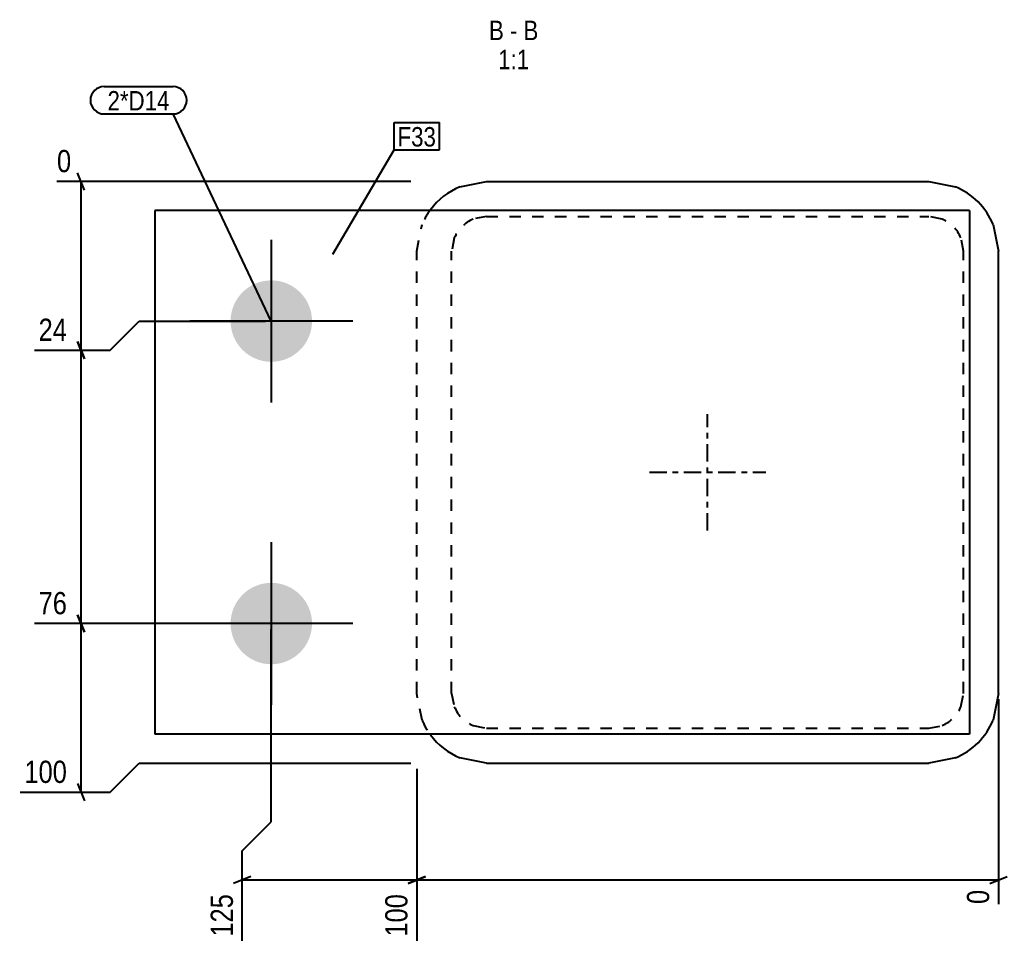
# Model space of a CAD drawing. Header units: millimetres. Extents: x 2 to 23428, y 2 to 783.
# Drawn here: x 2.3 to 172.1, y 2.3 to 160.8 of the extents above; entities that cross this region are included whole.
import ezdxf

# ---------------------------------------------------------------- set-up
doc = ezdxf.new("R2010")
doc.units = ezdxf.units.MM
doc.linetypes.add('DXK_LINE_DOT2', pattern=[3.9198, 1.9599, -1.9599])
doc.linetypes.add('DXK_LINE_DOT3', pattern=[5.9187, 2.979, -0.9799, 0.9799, -0.9799])
for name, color, linetype in [('MÅLSÆTNING', 7, 'Continuous'), ('STÅL', 7, 'Continuous'), ('TEKST', 7, 'Continuous')]:
    doc.layers.add(name, color=color, linetype=linetype)
doc.styles.add('Arial Narrow', font='ARIALN.TTF', dxfattribs={"height": 0.2})

msp = doc.modelspace()

# ---------------------------------------------------------------- hatches: boundary and pattern name
at = {"layer": 'STÅL', "linetype": 'Continuous'}
for points in [[(45.57, 101.95, -1), (45.57, 115.95, -1)], [(45.57, 49.95, -1), (45.57, 63.95, -1)]]:
    msp.add_hatch(color=96, dxfattribs=at).paths.add_polyline_path(points)

# ---------------------------------------------------------------- linework, layer by layer
at = {"layer": 'MÅLSÆTNING', "color": 7, "linetype": 'Continuous'}
for p, q in [((13.47, 131.45), (12.27, 134.45)), ((69.57, 132.95), (8.73, 132.95)), ((12.87, 103.95), (12.87, 132.95)), ((17.87, 103.95), (22.87, 108.95)), ((17.87, 103.95), (22.87, 108.95)), ((22.87, 108.95), (44.57, 108.95)), ((22.87, 108.95), (44.57, 108.95)), ((12.27, 105.45), (13.47, 102.45)), ((13.47, 102.45), (12.27, 105.45)), ((4.84, 103.95), (17.87, 103.95)), ((4.84, 103.95), (17.87, 103.95)), ((12.87, 56.95), (12.87, 103.95)), ((12.27, 58.45), (13.47, 55.45)), ((13.47, 55.45), (12.27, 58.45)), ((44.57, 56.95), (4.84, 56.95)), ((44.57, 56.95), (4.84, 56.95)), ((12.87, 27.95), (12.87, 56.95)), ((45.57, 22.87), (45.57, 55.95)), ((170.57, 43.95), (170.57, 8.73)), ((17.87, 27.95), (22.87, 32.95)), ((22.87, 32.95), (69.57, 32.95)), ((70.57, 31.95), (70.57, 2.4)), ((12.27, 29.45), (13.47, 26.45)), ((2.4, 27.95), (17.87, 27.95)), ((40.57, 17.87), (45.57, 22.87)), ((40.57, 2.4), (40.57, 17.87)), ((42.07, 13.47), (39.07, 12.27)), ((40.57, 12.87), (70.57, 12.87)), ((69.07, 12.27), (72.07, 13.47)), ((72.07, 13.47), (69.07, 12.27)), ((70.57, 12.87), (170.57, 12.87)), ((169.07, 12.27), (172.07, 13.47))]:
    msp.add_line(p, q, dxfattribs=at)
at = {"layer": 'STÅL', "color": 2, "linetype": 'Continuous'}
for p, q in [((77.98, 132.04), (82.57, 132.95)), ((82.57, 132.95), (158.57, 132.95)), ((158.57, 132.95), (163.17, 132.04)), ((165.57, 127.95), (25.57, 127.95)), ((25.57, 127.95), (25.57, 37.95)), ((165.57, 127.95), (165.57, 37.95)), ((169.66, 125.54), (170.57, 120.95)), ((170.57, 44.95), (170.57, 120.95)), ((170.57, 44.95), (169.66, 40.36)), ((165.57, 37.95), (25.57, 37.95)), ((82.57, 32.95), (77.98, 33.86)), ((82.57, 32.95), (158.57, 32.95)), ((163.17, 33.86), (158.57, 32.95))]:
    msp.add_line(p, q, dxfattribs=at)
at = {"layer": 'STÅL', "color": 7, "linetype": 'DXK_LINE_DOT2'}
for p, q in [((82.57, 126.95), (80.28, 126.49)), ((82.57, 126.95), (158.57, 126.95)), ((160.87, 126.49), (158.57, 126.95)), ((70.57, 120.95), (71.49, 125.54)), ((77.03, 123.25), (76.57, 120.95)), ((164.57, 120.95), (164.12, 123.25)), ((70.57, 44.95), (70.57, 120.95)), ((76.57, 44.95), (76.57, 120.95)), ((164.57, 44.95), (164.57, 120.95)), ((71.49, 40.36), (70.57, 44.95)), ((76.57, 44.95), (77.03, 42.65)), ((164.12, 42.65), (164.57, 44.95)), ((80.28, 39.41), (82.57, 38.95)), ((158.57, 38.95), (160.87, 39.41)), ((82.57, 38.95), (158.57, 38.95))]:
    msp.add_line(p, q, dxfattribs=at)
at = {"layer": 'STÅL', "color": 96, "linetype": 'Continuous'}
for p, q in [((45.57, 122.95), (45.57, 94.95)), ((59.57, 108.95), (31.57, 108.95)), ((45.57, 70.95), (45.57, 42.95)), ((59.57, 56.95), (31.57, 56.95))]:
    msp.add_line(p, q, dxfattribs=at)
at = {"layer": 'STÅL', "color": 7, "linetype": 'DXK_LINE_DOT3'}
for p, q in [((120.57, 72.95), (120.57, 92.95)), ((110.57, 82.95), (130.57, 82.95))]:
    msp.add_line(p, q, dxfattribs=at)
at = {"layer": 'STÅL', "color": 2, "linetype": 'Continuous'}
for centre, start, end in [((82.57, 120.95), 112.5, 143.5514), ((158.57, 120.95), 22.5, 67.5), ((158.57, 44.95), 292.5, 337.5), ((82.57, 44.95), 216.4486, 247.5)]:
    msp.add_arc(centre, 12, start, end, dxfattribs=at)
at = {"layer": 'STÅL', "color": 7, "linetype": 'DXK_LINE_DOT2'}
for centre, radius, start, end in [((82.57, 120.95), 12, 143.5514, 157.5), ((82.57, 120.95), 6, 112.5, 157.5), ((158.57, 120.95), 6, 22.5, 67.5), ((82.57, 44.95), 6, 202.5, 247.5), ((158.57, 44.95), 6, 292.5, 337.5), ((82.57, 44.95), 12, 202.5, 216.4486)]:
    msp.add_arc(centre, radius, start, end, dxfattribs=at)

# ---------------------------------------------------------------- wipeouts: each hides what was drawn before it
at = {"color": 0, "linetype": 'Continuous'}
for points in [[(85.55, 157.26), (85.55, 160.76), (82.99, 160.76), (82.99, 157.26)], [(87.87, 157.26), (87.87, 160.76), (86.6, 160.76), (86.6, 157.26)], [(91.48, 157.26), (91.48, 160.76), (88.92, 160.76), (88.92, 157.26)], [(89.9, 152.26), (89.9, 155.76), (84.57, 155.76), (84.57, 152.26)]]:
    msp.add_wipeout(points, dxfattribs=at).dxf.layer = 'TEKST'
at = {"color": 0}
for points in [[(28.08, 145.16), (28.08, 148.66), (17.42, 148.66), (17.42, 145.16)], [(73.88, 138.97), (73.88, 142.47), (67.27, 142.47), (67.27, 138.97)]]:
    msp.add_wipeout(points, dxfattribs=at).dxf.layer = 'TEKST'

# ---------------------------------------------------------------- next in the draw order: texts
at = {"layer": 'TEKST', "color": 3, "linetype": 'Continuous', "style": 'Arial Narrow'}
for s, p in [('B', (82.99, 157.26)), ('B', (88.92, 157.26)), ('-', (86.6, 157.26)), ('1:1', (84.57, 152.26))]:
    msp.add_text(s, height=3.34, dxfattribs=at).set_placement(p)

# ---------------------------------------------------------------- next in the draw order: wipeouts: each hides what was drawn before it
at = {"color": 0, "linetype": 'Continuous'}
for points in [[(11.97, 133.75), (11.97, 139.35), (7.93, 139.35), (7.93, 133.75)], [(11.24, 104.75), (11.24, 110.35), (4.77, 110.35), (4.77, 104.75)], [(11.24, 57.75), (11.24, 63.35), (4.77, 63.35), (4.77, 57.75)], [(11.24, 28.75), (11.24, 34.35), (2.33, 34.35), (2.33, 28.75)], [(169.77, 11.97), (164.17, 11.97), (164.17, 7.93), (169.77, 7.93)], [(39.77, 11.24), (34.17, 11.24), (34.17, 2.33), (39.77, 2.33)], [(69.77, 11.24), (64.17, 11.24), (64.17, 2.33), (69.77, 2.33)]]:
    msp.add_wipeout(points, dxfattribs=at).dxf.layer = 'MÅLSÆTNING'
at = {"color": 0}
for points in [[(28.08, 145.16), (28.08, 148.66), (17.42, 148.66), (17.42, 145.16)], [(73.88, 138.97), (73.88, 142.47), (67.27, 142.47), (67.27, 138.97)]]:
    msp.add_wipeout(points, dxfattribs=at).dxf.layer = 'TEKST'

# ---------------------------------------------------------------- next in the draw order: linework, layer by layer
at = {"layer": 'MÅLSÆTNING', "color": 7, "linetype": 'Continuous'}
msp.add_line((70.57, 31.95), (70.57, 2.4), dxfattribs=at)
at = {"layer": 'TEKST', "color": 7, "linetype": 'Continuous'}
for p, q in [((16.82, 149.26), (28.68, 149.26)), ((16.82, 144.56), (28.68, 144.56)), ((45.57, 108.95), (28.68, 144.56)), ((66.67, 143.07), (74.48, 143.07)), ((66.67, 138.37), (66.67, 143.07)), ((74.48, 138.37), (74.48, 143.07)), ((56.12, 120.43), (66.67, 138.37)), ((66.67, 138.37), (74.48, 138.37))]:
    msp.add_line(p, q, dxfattribs=at)
for centre, start, end in [((16.82, 146.91), 90, 270), ((28.68, 146.91), 270, 90)]:
    msp.add_arc(centre, 2.35, start, end, dxfattribs=at)

# ---------------------------------------------------------------- next in the draw order: texts
at = {"layer": 'MÅLSÆTNING', "color": 3, "linetype": 'Continuous', "style": 'Arial Narrow'}
for s, height, p in [('0', 3.82, (8.73, 134.55)), ('24', 3.818, (5.57, 105.55)), ('76', 3.818, (5.57, 58.55)), ('100', 3.818, (3.13, 29.55))]:
    msp.add_text(s, height=height, dxfattribs=at).set_placement(p)
for s, height, p in [('125', 3.818, (38.97, 3.13)), ('100', 3.818, (68.97, 3.13)), ('0', 3.82, (168.97, 8.73))]:
    msp.add_text(s, height=height, rotation=90.0002, dxfattribs=at).set_placement(p)
at = {"layer": 'TEKST', "color": 3, "style": 'Arial Narrow'}
for s, p in [('2*D14', (17.42, 145.16)), ('F33', (67.27, 138.97))]:
    msp.add_text(s, height=3.34, dxfattribs=at).set_placement(p)

doc.saveas('drawing.dxf')
